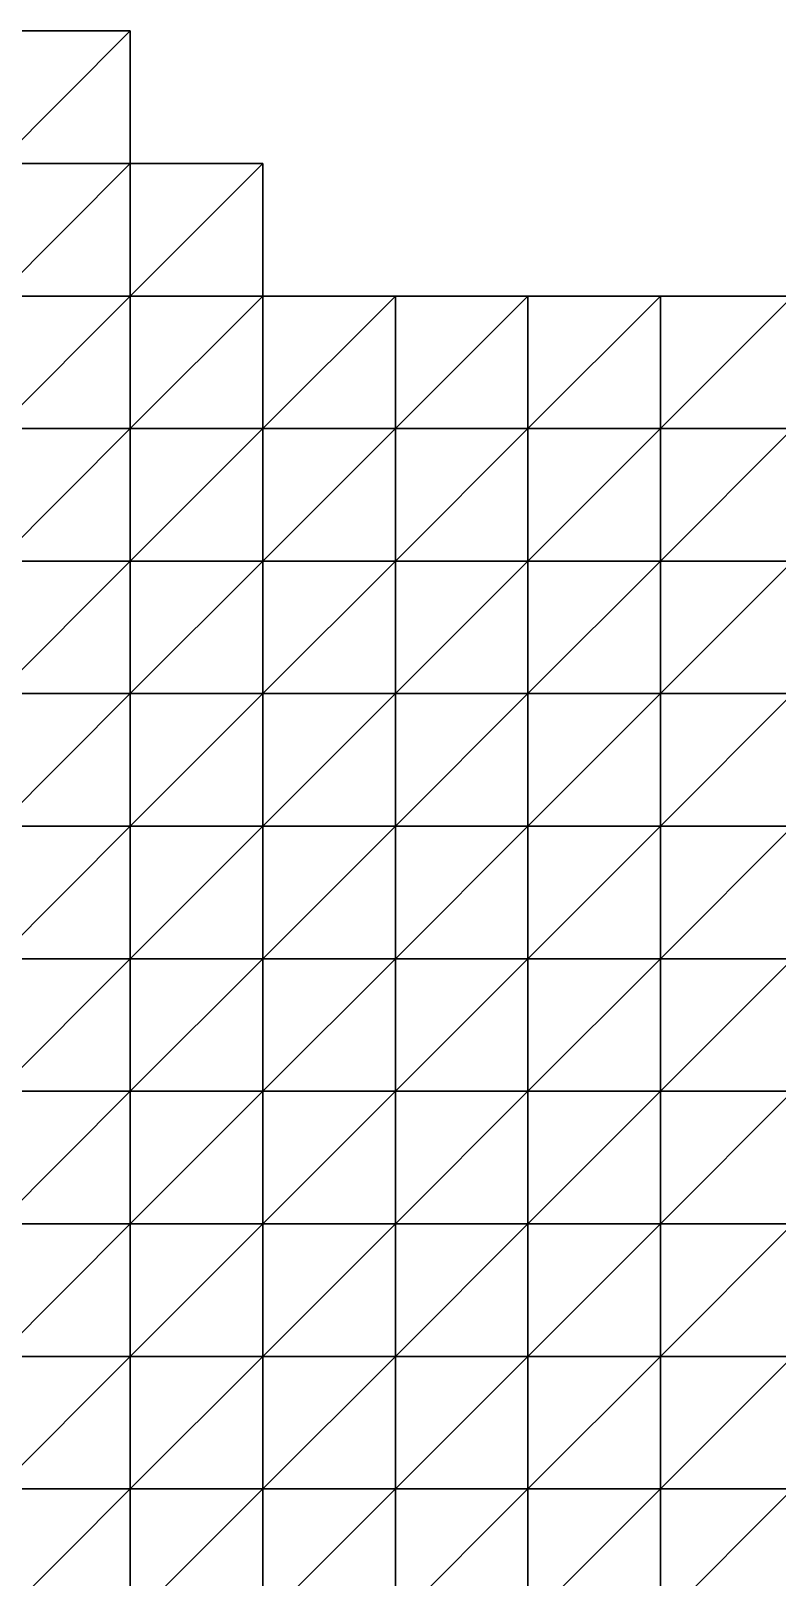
# Model space of a CAD drawing. Extents: x 292020 to 295740, y 4557680 to 4560040.
# Drawn here: x 295085 to 295197.6, y 4559666.7 to 4559900 of the extents above; entities that cross this region are included whole.
import ezdxf

# ---------------------------------------------------------------- set-up
doc = ezdxf.new("R2010")
doc.units = 0
doc.layers.add('RUN201_4_-_RUN201_NODOMAIN5_20X', color=7, linetype='CONTINUOUS')

msp = doc.modelspace()

# ---------------------------------------------------------------- linework, layer by layer
at = {"layer": 'RUN201_4_-_RUN201_NODOMAIN5_20X'}
for points in [[(295080, 4559900, 1840), (295080, 4559880, 1840), (295100, 4559900, 1840)], [(295100, 4559900, 1840), (295080, 4559880, 1840), (295100, 4559880, 1840)], [(295100, 4559900, 1860), (295080, 4559880, 1860), (295080, 4559900, 1860)], [(295100, 4559880, 1860), (295080, 4559880, 1860), (295100, 4559900, 1860)], [(295100, 4559900, 1840), (295080, 4559900, 1860), (295080, 4559900, 1840)], [(295100, 4559900, 1860), (295080, 4559900, 1860), (295100, 4559900, 1840)], [(295100, 4559880, 1840), (295100, 4559880, 1860), (295100, 4559900, 1840)], [(295100, 4559900, 1840), (295100, 4559880, 1860), (295100, 4559900, 1860)], [(295080, 4559880, 1840), (295080, 4559860, 1840), (295100, 4559880, 1840)], [(295100, 4559880, 1840), (295080, 4559860, 1840), (295100, 4559860, 1840)], [(295100, 4559880, 1860), (295080, 4559860, 1860), (295080, 4559880, 1860)], [(295100, 4559860, 1860), (295080, 4559860, 1860), (295100, 4559880, 1860)], [(295100, 4559880, 1840), (295100, 4559860, 1840), (295120, 4559880, 1840)], [(295120, 4559880, 1840), (295100, 4559860, 1840), (295120, 4559860, 1840)], [(295120, 4559880, 1860), (295100, 4559860, 1860), (295100, 4559880, 1860)], [(295120, 4559860, 1860), (295100, 4559860, 1860), (295120, 4559880, 1860)], [(295120, 4559880, 1840), (295100, 4559880, 1860), (295100, 4559880, 1840)], [(295120, 4559880, 1860), (295100, 4559880, 1860), (295120, 4559880, 1840)], [(295120, 4559860, 1840), (295120, 4559860, 1860), (295120, 4559880, 1840)], [(295120, 4559880, 1840), (295120, 4559860, 1860), (295120, 4559880, 1860)], [(295080, 4559860, 1820), (295080, 4559840, 1820), (295100, 4559860, 1820)], [(295100, 4559860, 1820), (295080, 4559840, 1820), (295100, 4559840, 1820)], [(295100, 4559860, 1820), (295080, 4559860, 1840), (295080, 4559860, 1820)], [(295100, 4559860, 1840), (295080, 4559860, 1840), (295100, 4559860, 1820)], [(295100, 4559860, 1860), (295080, 4559840, 1860), (295080, 4559860, 1860)], [(295100, 4559840, 1860), (295080, 4559840, 1860), (295100, 4559860, 1860)], [(295100, 4559860, 1820), (295100, 4559840, 1820), (295120, 4559860, 1820)], [(295120, 4559860, 1820), (295100, 4559840, 1820), (295120, 4559840, 1820)], [(295120, 4559860, 1820), (295100, 4559860, 1840), (295100, 4559860, 1820)], [(295120, 4559860, 1840), (295100, 4559860, 1840), (295120, 4559860, 1820)], [(295120, 4559860, 1860), (295100, 4559840, 1860), (295100, 4559860, 1860)], [(295120, 4559840, 1860), (295100, 4559840, 1860), (295120, 4559860, 1860)], [(295120, 4559840, 1820), (295120, 4559840, 1840), (295120, 4559860, 1820)], [(295120, 4559860, 1820), (295120, 4559840, 1840), (295120, 4559860, 1840)], [(295120, 4559860, 1840), (295120, 4559840, 1840), (295140, 4559860, 1840)], [(295140, 4559860, 1840), (295120, 4559840, 1840), (295140, 4559840, 1840)], [(295140, 4559860, 1860), (295120, 4559840, 1860), (295120, 4559860, 1860)], [(295140, 4559840, 1860), (295120, 4559840, 1860), (295140, 4559860, 1860)], [(295140, 4559860, 1840), (295120, 4559860, 1860), (295120, 4559860, 1840)], [(295140, 4559860, 1860), (295120, 4559860, 1860), (295140, 4559860, 1840)], [(295140, 4559860, 1840), (295140, 4559840, 1840), (295160, 4559860, 1840)], [(295160, 4559860, 1840), (295140, 4559840, 1840), (295160, 4559840, 1840)], [(295160, 4559860, 1840), (295140, 4559860, 1860), (295140, 4559860, 1840)], [(295160, 4559860, 1860), (295140, 4559860, 1860), (295160, 4559860, 1840)], [(295160, 4559860, 1880), (295140, 4559840, 1880), (295140, 4559860, 1880)], [(295160, 4559840, 1880), (295140, 4559840, 1880), (295160, 4559860, 1880)], [(295160, 4559860, 1860), (295140, 4559860, 1880), (295140, 4559860, 1860)], [(295160, 4559860, 1880), (295140, 4559860, 1880), (295160, 4559860, 1860)], [(295140, 4559860, 1860), (295140, 4559840, 1880), (295140, 4559840, 1860)], [(295140, 4559860, 1880), (295140, 4559840, 1880), (295140, 4559860, 1860)], [(295160, 4559860, 1840), (295160, 4559840, 1840), (295180, 4559860, 1840)], [(295180, 4559860, 1840), (295160, 4559840, 1840), (295180, 4559840, 1840)], [(295180, 4559860, 1840), (295160, 4559860, 1860), (295160, 4559860, 1840)], [(295180, 4559860, 1860), (295160, 4559860, 1860), (295180, 4559860, 1840)], [(295180, 4559860, 1880), (295160, 4559840, 1880), (295160, 4559860, 1880)], [(295180, 4559840, 1880), (295160, 4559840, 1880), (295180, 4559860, 1880)], [(295180, 4559860, 1860), (295160, 4559860, 1880), (295160, 4559860, 1860)], [(295180, 4559860, 1880), (295160, 4559860, 1880), (295180, 4559860, 1860)], [(295180, 4559860, 1840), (295180, 4559840, 1840), (295200, 4559860, 1840)], [(295200, 4559860, 1840), (295180, 4559840, 1840), (295200, 4559840, 1840)], [(295200, 4559860, 1840), (295180, 4559860, 1860), (295180, 4559860, 1840)], [(295200, 4559860, 1860), (295180, 4559860, 1860), (295200, 4559860, 1840)], [(295200, 4559860, 1880), (295180, 4559840, 1880), (295180, 4559860, 1880)], [(295200, 4559840, 1880), (295180, 4559840, 1880), (295200, 4559860, 1880)], [(295200, 4559860, 1860), (295180, 4559860, 1880), (295180, 4559860, 1860)], [(295200, 4559860, 1880), (295180, 4559860, 1880), (295200, 4559860, 1860)], [(295080, 4559840, 1800), (295080, 4559820, 1800), (295100, 4559840, 1800)], [(295100, 4559840, 1800), (295080, 4559820, 1800), (295100, 4559820, 1800)], [(295100, 4559840, 1800), (295080, 4559840, 1820), (295080, 4559840, 1800)], [(295100, 4559840, 1820), (295080, 4559840, 1820), (295100, 4559840, 1800)], [(295100, 4559840, 1880), (295080, 4559820, 1880), (295080, 4559840, 1880)], [(295100, 4559820, 1880), (295080, 4559820, 1880), (295100, 4559840, 1880)], [(295100, 4559840, 1860), (295080, 4559840, 1880), (295080, 4559840, 1860)], [(295100, 4559840, 1880), (295080, 4559840, 1880), (295100, 4559840, 1860)], [(295100, 4559820, 1800), (295100, 4559820, 1820), (295100, 4559840, 1800)], [(295100, 4559840, 1800), (295100, 4559820, 1820), (295100, 4559840, 1820)], [(295100, 4559840, 1820), (295100, 4559820, 1820), (295120, 4559840, 1820)], [(295120, 4559840, 1820), (295100, 4559820, 1820), (295120, 4559820, 1820)], [(295120, 4559840, 1880), (295100, 4559820, 1880), (295100, 4559840, 1880)], [(295120, 4559820, 1880), (295100, 4559820, 1880), (295120, 4559840, 1880)], [(295120, 4559840, 1860), (295100, 4559840, 1880), (295100, 4559840, 1860)], [(295120, 4559840, 1880), (295100, 4559840, 1880), (295120, 4559840, 1860)], [(295120, 4559840, 1820), (295120, 4559820, 1820), (295140, 4559840, 1820)], [(295140, 4559840, 1820), (295120, 4559820, 1820), (295140, 4559820, 1820)], [(295140, 4559840, 1820), (295120, 4559840, 1840), (295120, 4559840, 1820)], [(295140, 4559840, 1840), (295120, 4559840, 1840), (295140, 4559840, 1820)], [(295140, 4559840, 1880), (295120, 4559820, 1880), (295120, 4559840, 1880)], [(295140, 4559820, 1880), (295120, 4559820, 1880), (295140, 4559840, 1880)], [(295140, 4559840, 1860), (295120, 4559840, 1880), (295120, 4559840, 1860)], [(295140, 4559840, 1880), (295120, 4559840, 1880), (295140, 4559840, 1860)], [(295140, 4559840, 1820), (295140, 4559820, 1820), (295160, 4559840, 1820)], [(295160, 4559840, 1820), (295140, 4559820, 1820), (295160, 4559820, 1820)], [(295160, 4559840, 1820), (295140, 4559840, 1840), (295140, 4559840, 1820)], [(295160, 4559840, 1840), (295140, 4559840, 1840), (295160, 4559840, 1820)], [(295160, 4559840, 1880), (295140, 4559820, 1880), (295140, 4559840, 1880)], [(295160, 4559820, 1880), (295140, 4559820, 1880), (295160, 4559840, 1880)], [(295160, 4559840, 1820), (295160, 4559820, 1820), (295180, 4559840, 1820)], [(295180, 4559840, 1820), (295160, 4559820, 1820), (295180, 4559820, 1820)], [(295180, 4559840, 1820), (295160, 4559840, 1840), (295160, 4559840, 1820)], [(295180, 4559840, 1840), (295160, 4559840, 1840), (295180, 4559840, 1820)], [(295180, 4559840, 1880), (295160, 4559820, 1880), (295160, 4559840, 1880)], [(295180, 4559820, 1880), (295160, 4559820, 1880), (295180, 4559840, 1880)], [(295180, 4559840, 1820), (295180, 4559820, 1820), (295200, 4559840, 1820)], [(295200, 4559840, 1820), (295180, 4559820, 1820), (295200, 4559820, 1820)], [(295200, 4559840, 1820), (295180, 4559840, 1840), (295180, 4559840, 1820)], [(295200, 4559840, 1840), (295180, 4559840, 1840), (295200, 4559840, 1820)], [(295200, 4559840, 1880), (295180, 4559820, 1880), (295180, 4559840, 1880)], [(295200, 4559820, 1880), (295180, 4559820, 1880), (295200, 4559840, 1880)], [(295080, 4559820, 1780), (295080, 4559800, 1780), (295100, 4559820, 1780)], [(295100, 4559820, 1780), (295080, 4559800, 1780), (295100, 4559800, 1780)], [(295100, 4559820, 1780), (295080, 4559820, 1800), (295080, 4559820, 1780)], [(295100, 4559820, 1800), (295080, 4559820, 1800), (295100, 4559820, 1780)], [(295100, 4559820, 1880), (295080, 4559800, 1880), (295080, 4559820, 1880)], [(295100, 4559800, 1880), (295080, 4559800, 1880), (295100, 4559820, 1880)], [(295100, 4559800, 1780), (295100, 4559800, 1800), (295100, 4559820, 1780)], [(295100, 4559820, 1780), (295100, 4559800, 1800), (295100, 4559820, 1800)], [(295100, 4559820, 1800), (295100, 4559800, 1800), (295120, 4559820, 1800)], [(295120, 4559820, 1800), (295100, 4559800, 1800), (295120, 4559800, 1800)], [(295120, 4559820, 1800), (295100, 4559820, 1820), (295100, 4559820, 1800)], [(295120, 4559820, 1820), (295100, 4559820, 1820), (295120, 4559820, 1800)], [(295120, 4559820, 1880), (295100, 4559800, 1880), (295100, 4559820, 1880)], [(295120, 4559800, 1880), (295100, 4559800, 1880), (295120, 4559820, 1880)], [(295120, 4559820, 1800), (295120, 4559800, 1800), (295140, 4559820, 1800)], [(295140, 4559820, 1800), (295120, 4559800, 1800), (295140, 4559800, 1800)], [(295140, 4559820, 1800), (295120, 4559820, 1820), (295120, 4559820, 1800)], [(295140, 4559820, 1820), (295120, 4559820, 1820), (295140, 4559820, 1800)], [(295140, 4559820, 1880), (295120, 4559800, 1880), (295120, 4559820, 1880)], [(295140, 4559800, 1880), (295120, 4559800, 1880), (295140, 4559820, 1880)], [(295140, 4559820, 1800), (295140, 4559800, 1800), (295160, 4559820, 1800)], [(295160, 4559820, 1800), (295140, 4559800, 1800), (295160, 4559800, 1800)], [(295160, 4559820, 1800), (295140, 4559820, 1820), (295140, 4559820, 1800)], [(295160, 4559820, 1820), (295140, 4559820, 1820), (295160, 4559820, 1800)], [(295160, 4559820, 1880), (295140, 4559800, 1880), (295140, 4559820, 1880)], [(295160, 4559800, 1880), (295140, 4559800, 1880), (295160, 4559820, 1880)], [(295160, 4559820, 1800), (295160, 4559800, 1800), (295180, 4559820, 1800)], [(295180, 4559820, 1800), (295160, 4559800, 1800), (295180, 4559800, 1800)], [(295180, 4559820, 1800), (295160, 4559820, 1820), (295160, 4559820, 1800)], [(295180, 4559820, 1820), (295160, 4559820, 1820), (295180, 4559820, 1800)], [(295180, 4559820, 1880), (295160, 4559800, 1880), (295160, 4559820, 1880)], [(295180, 4559800, 1880), (295160, 4559800, 1880), (295180, 4559820, 1880)], [(295180, 4559820, 1800), (295180, 4559800, 1800), (295200, 4559820, 1800)], [(295200, 4559820, 1800), (295180, 4559800, 1800), (295200, 4559800, 1800)], [(295200, 4559820, 1800), (295180, 4559820, 1820), (295180, 4559820, 1800)], [(295200, 4559820, 1820), (295180, 4559820, 1820), (295200, 4559820, 1800)], [(295200, 4559820, 1880), (295180, 4559800, 1880), (295180, 4559820, 1880)], [(295200, 4559800, 1880), (295180, 4559800, 1880), (295200, 4559820, 1880)], [(295080, 4559800, 1780), (295080, 4559780, 1780), (295100, 4559800, 1780)], [(295100, 4559800, 1780), (295080, 4559780, 1780), (295100, 4559780, 1780)], [(295100, 4559800, 1880), (295080, 4559780, 1880), (295080, 4559800, 1880)], [(295100, 4559780, 1880), (295080, 4559780, 1880), (295100, 4559800, 1880)], [(295100, 4559800, 1780), (295100, 4559780, 1780), (295120, 4559800, 1780)], [(295120, 4559800, 1780), (295100, 4559780, 1780), (295120, 4559780, 1780)], [(295120, 4559800, 1780), (295100, 4559800, 1800), (295100, 4559800, 1780)], [(295120, 4559800, 1800), (295100, 4559800, 1800), (295120, 4559800, 1780)], [(295120, 4559800, 1880), (295100, 4559780, 1880), (295100, 4559800, 1880)], [(295120, 4559780, 1880), (295100, 4559780, 1880), (295120, 4559800, 1880)], [(295120, 4559800, 1780), (295120, 4559780, 1780), (295140, 4559800, 1780)], [(295140, 4559800, 1780), (295120, 4559780, 1780), (295140, 4559780, 1780)], [(295140, 4559800, 1780), (295120, 4559800, 1800), (295120, 4559800, 1780)], [(295140, 4559800, 1800), (295120, 4559800, 1800), (295140, 4559800, 1780)], [(295140, 4559800, 1880), (295120, 4559780, 1880), (295120, 4559800, 1880)], [(295140, 4559780, 1880), (295120, 4559780, 1880), (295140, 4559800, 1880)], [(295140, 4559800, 1780), (295140, 4559780, 1780), (295160, 4559800, 1780)], [(295160, 4559800, 1780), (295140, 4559780, 1780), (295160, 4559780, 1780)], [(295160, 4559800, 1780), (295140, 4559800, 1800), (295140, 4559800, 1780)], [(295160, 4559800, 1800), (295140, 4559800, 1800), (295160, 4559800, 1780)], [(295160, 4559800, 1880), (295140, 4559780, 1880), (295140, 4559800, 1880)], [(295160, 4559780, 1880), (295140, 4559780, 1880), (295160, 4559800, 1880)], [(295160, 4559800, 1780), (295160, 4559780, 1780), (295180, 4559800, 1780)], [(295180, 4559800, 1780), (295160, 4559780, 1780), (295180, 4559780, 1780)], [(295180, 4559800, 1780), (295160, 4559800, 1800), (295160, 4559800, 1780)], [(295180, 4559800, 1800), (295160, 4559800, 1800), (295180, 4559800, 1780)], [(295180, 4559800, 1880), (295160, 4559780, 1880), (295160, 4559800, 1880)], [(295180, 4559780, 1880), (295160, 4559780, 1880), (295180, 4559800, 1880)], [(295180, 4559800, 1780), (295180, 4559780, 1780), (295200, 4559800, 1780)], [(295200, 4559800, 1780), (295180, 4559780, 1780), (295200, 4559780, 1780)], [(295200, 4559800, 1780), (295180, 4559800, 1800), (295180, 4559800, 1780)], [(295200, 4559800, 1800), (295180, 4559800, 1800), (295200, 4559800, 1780)], [(295200, 4559800, 1880), (295180, 4559780, 1880), (295180, 4559800, 1880)], [(295200, 4559780, 1880), (295180, 4559780, 1880), (295200, 4559800, 1880)], [(295080, 4559780, 1780), (295080, 4559760, 1780), (295100, 4559780, 1780)], [(295100, 4559780, 1780), (295080, 4559760, 1780), (295100, 4559760, 1780)], [(295100, 4559780, 1880), (295080, 4559760, 1880), (295080, 4559780, 1880)], [(295100, 4559760, 1880), (295080, 4559760, 1880), (295100, 4559780, 1880)], [(295100, 4559780, 1780), (295100, 4559760, 1780), (295120, 4559780, 1780)], [(295120, 4559780, 1780), (295100, 4559760, 1780), (295120, 4559760, 1780)], [(295120, 4559780, 1880), (295100, 4559760, 1880), (295100, 4559780, 1880)], [(295120, 4559760, 1880), (295100, 4559760, 1880), (295120, 4559780, 1880)], [(295120, 4559780, 1780), (295120, 4559760, 1780), (295140, 4559780, 1780)], [(295140, 4559780, 1780), (295120, 4559760, 1780), (295140, 4559760, 1780)], [(295140, 4559780, 1880), (295120, 4559760, 1880), (295120, 4559780, 1880)], [(295140, 4559760, 1880), (295120, 4559760, 1880), (295140, 4559780, 1880)], [(295140, 4559780, 1780), (295140, 4559760, 1780), (295160, 4559780, 1780)], [(295160, 4559780, 1780), (295140, 4559760, 1780), (295160, 4559760, 1780)], [(295160, 4559780, 1880), (295140, 4559760, 1880), (295140, 4559780, 1880)], [(295160, 4559760, 1880), (295140, 4559760, 1880), (295160, 4559780, 1880)], [(295160, 4559780, 1780), (295160, 4559760, 1780), (295180, 4559780, 1780)], [(295180, 4559780, 1780), (295160, 4559760, 1780), (295180, 4559760, 1780)], [(295180, 4559780, 1880), (295160, 4559760, 1880), (295160, 4559780, 1880)], [(295180, 4559760, 1880), (295160, 4559760, 1880), (295180, 4559780, 1880)], [(295180, 4559780, 1780), (295180, 4559760, 1780), (295200, 4559780, 1780)], [(295200, 4559780, 1780), (295180, 4559760, 1780), (295200, 4559760, 1780)], [(295200, 4559780, 1900), (295180, 4559760, 1900), (295180, 4559780, 1900)], [(295200, 4559760, 1900), (295180, 4559760, 1900), (295200, 4559780, 1900)], [(295200, 4559780, 1880), (295180, 4559780, 1900), (295180, 4559780, 1880)], [(295200, 4559780, 1900), (295180, 4559780, 1900), (295200, 4559780, 1880)], [(295180, 4559780, 1880), (295180, 4559760, 1900), (295180, 4559760, 1880)], [(295180, 4559780, 1900), (295180, 4559760, 1900), (295180, 4559780, 1880)], [(295080, 4559760, 1780), (295080, 4559760, 1800), (295100, 4559760, 1780)], [(295100, 4559760, 1780), (295080, 4559760, 1800), (295100, 4559760, 1800)], [(295080, 4559760, 1800), (295080, 4559740, 1800), (295100, 4559760, 1800)], [(295100, 4559760, 1800), (295080, 4559740, 1800), (295100, 4559740, 1800)], [(295100, 4559760, 1880), (295080, 4559740, 1880), (295080, 4559760, 1880)], [(295100, 4559740, 1880), (295080, 4559740, 1880), (295100, 4559760, 1880)], [(295100, 4559760, 1780), (295100, 4559760, 1800), (295120, 4559760, 1780)], [(295120, 4559760, 1780), (295100, 4559760, 1800), (295120, 4559760, 1800)], [(295100, 4559760, 1800), (295100, 4559740, 1800), (295120, 4559760, 1800)], [(295120, 4559760, 1800), (295100, 4559740, 1800), (295120, 4559740, 1800)], [(295120, 4559760, 1880), (295100, 4559740, 1880), (295100, 4559760, 1880)], [(295120, 4559740, 1880), (295100, 4559740, 1880), (295120, 4559760, 1880)], [(295120, 4559760, 1780), (295120, 4559740, 1780), (295140, 4559760, 1780)], [(295140, 4559760, 1780), (295120, 4559740, 1780), (295140, 4559740, 1780)], [(295120, 4559760, 1780), (295120, 4559740, 1800), (295120, 4559740, 1780)], [(295120, 4559760, 1800), (295120, 4559740, 1800), (295120, 4559760, 1780)], [(295140, 4559760, 1880), (295120, 4559740, 1880), (295120, 4559760, 1880)], [(295140, 4559740, 1880), (295120, 4559740, 1880), (295140, 4559760, 1880)], [(295140, 4559760, 1780), (295140, 4559740, 1780), (295160, 4559760, 1780)], [(295160, 4559760, 1780), (295140, 4559740, 1780), (295160, 4559740, 1780)], [(295160, 4559760, 1880), (295140, 4559740, 1880), (295140, 4559760, 1880)], [(295160, 4559740, 1880), (295140, 4559740, 1880), (295160, 4559760, 1880)], [(295160, 4559760, 1780), (295160, 4559740, 1780), (295180, 4559760, 1780)], [(295180, 4559760, 1780), (295160, 4559740, 1780), (295180, 4559740, 1780)], [(295180, 4559760, 1900), (295160, 4559740, 1900), (295160, 4559760, 1900)], [(295180, 4559740, 1900), (295160, 4559740, 1900), (295180, 4559760, 1900)], [(295180, 4559760, 1880), (295160, 4559760, 1900), (295160, 4559760, 1880)], [(295180, 4559760, 1900), (295160, 4559760, 1900), (295180, 4559760, 1880)], [(295160, 4559760, 1880), (295160, 4559740, 1900), (295160, 4559740, 1880)], [(295160, 4559760, 1900), (295160, 4559740, 1900), (295160, 4559760, 1880)], [(295180, 4559760, 1780), (295180, 4559740, 1780), (295200, 4559760, 1780)], [(295200, 4559760, 1780), (295180, 4559740, 1780), (295200, 4559740, 1780)], [(295200, 4559760, 1900), (295180, 4559740, 1900), (295180, 4559760, 1900)], [(295200, 4559740, 1900), (295180, 4559740, 1900), (295200, 4559760, 1900)], [(295080, 4559740, 1800), (295080, 4559740, 1820), (295100, 4559740, 1800)], [(295100, 4559740, 1800), (295080, 4559740, 1820), (295100, 4559740, 1820)], [(295080, 4559740, 1820), (295080, 4559720, 1820), (295100, 4559740, 1820)], [(295100, 4559740, 1820), (295080, 4559720, 1820), (295100, 4559720, 1820)], [(295100, 4559740, 1880), (295080, 4559720, 1880), (295080, 4559740, 1880)], [(295100, 4559720, 1880), (295080, 4559720, 1880), (295100, 4559740, 1880)], [(295100, 4559740, 1800), (295100, 4559720, 1800), (295120, 4559740, 1800)], [(295120, 4559740, 1800), (295100, 4559720, 1800), (295120, 4559720, 1800)], [(295100, 4559740, 1800), (295100, 4559720, 1820), (295100, 4559720, 1800)], [(295100, 4559740, 1820), (295100, 4559720, 1820), (295100, 4559740, 1800)], [(295120, 4559740, 1880), (295100, 4559720, 1880), (295100, 4559740, 1880)], [(295120, 4559720, 1880), (295100, 4559720, 1880), (295120, 4559740, 1880)], [(295120, 4559740, 1780), (295120, 4559740, 1800), (295140, 4559740, 1780)], [(295140, 4559740, 1780), (295120, 4559740, 1800), (295140, 4559740, 1800)], [(295120, 4559740, 1800), (295120, 4559720, 1800), (295140, 4559740, 1800)], [(295140, 4559740, 1800), (295120, 4559720, 1800), (295140, 4559720, 1800)], [(295140, 4559740, 1880), (295120, 4559720, 1880), (295120, 4559740, 1880)], [(295140, 4559720, 1880), (295120, 4559720, 1880), (295140, 4559740, 1880)], [(295140, 4559740, 1780), (295140, 4559740, 1800), (295160, 4559740, 1780)], [(295160, 4559740, 1780), (295140, 4559740, 1800), (295160, 4559740, 1800)], [(295140, 4559740, 1800), (295140, 4559720, 1800), (295160, 4559740, 1800)], [(295160, 4559740, 1800), (295140, 4559720, 1800), (295160, 4559720, 1800)], [(295160, 4559740, 1880), (295140, 4559720, 1880), (295140, 4559740, 1880)], [(295160, 4559720, 1880), (295140, 4559720, 1880), (295160, 4559740, 1880)], [(295160, 4559740, 1780), (295160, 4559720, 1780), (295180, 4559740, 1780)], [(295180, 4559740, 1780), (295160, 4559720, 1780), (295180, 4559720, 1780)], [(295160, 4559740, 1780), (295160, 4559720, 1800), (295160, 4559720, 1780)], [(295160, 4559740, 1800), (295160, 4559720, 1800), (295160, 4559740, 1780)], [(295180, 4559740, 1900), (295160, 4559720, 1900), (295160, 4559740, 1900)], [(295180, 4559720, 1900), (295160, 4559720, 1900), (295180, 4559740, 1900)], [(295160, 4559740, 1880), (295160, 4559720, 1900), (295160, 4559720, 1880)], [(295160, 4559740, 1900), (295160, 4559720, 1900), (295160, 4559740, 1880)], [(295180, 4559740, 1780), (295180, 4559720, 1780), (295200, 4559740, 1780)], [(295200, 4559740, 1780), (295180, 4559720, 1780), (295200, 4559720, 1780)], [(295200, 4559740, 1900), (295180, 4559720, 1900), (295180, 4559740, 1900)], [(295200, 4559720, 1900), (295180, 4559720, 1900), (295200, 4559740, 1900)], [(295080, 4559720, 1820), (295080, 4559700, 1820), (295100, 4559720, 1820)], [(295100, 4559720, 1820), (295080, 4559700, 1820), (295100, 4559700, 1820)], [(295100, 4559720, 1880), (295080, 4559700, 1880), (295080, 4559720, 1880)], [(295100, 4559700, 1880), (295080, 4559700, 1880), (295100, 4559720, 1880)], [(295100, 4559720, 1800), (295100, 4559720, 1820), (295120, 4559720, 1800)], [(295120, 4559720, 1800), (295100, 4559720, 1820), (295120, 4559720, 1820)], [(295100, 4559720, 1820), (295100, 4559700, 1820), (295120, 4559720, 1820)], [(295120, 4559720, 1820), (295100, 4559700, 1820), (295120, 4559700, 1820)], [(295120, 4559720, 1880), (295100, 4559700, 1880), (295100, 4559720, 1880)], [(295120, 4559700, 1880), (295100, 4559700, 1880), (295120, 4559720, 1880)], [(295120, 4559720, 1800), (295120, 4559720, 1820), (295140, 4559720, 1800)], [(295140, 4559720, 1800), (295120, 4559720, 1820), (295140, 4559720, 1820)], [(295120, 4559720, 1820), (295120, 4559700, 1820), (295140, 4559720, 1820)], [(295140, 4559720, 1820), (295120, 4559700, 1820), (295140, 4559700, 1820)], [(295140, 4559720, 1880), (295120, 4559700, 1880), (295120, 4559720, 1880)], [(295140, 4559700, 1880), (295120, 4559700, 1880), (295140, 4559720, 1880)], [(295140, 4559720, 1800), (295140, 4559720, 1820), (295160, 4559720, 1800)], [(295160, 4559720, 1800), (295140, 4559720, 1820), (295160, 4559720, 1820)], [(295140, 4559720, 1820), (295140, 4559700, 1820), (295160, 4559720, 1820)], [(295160, 4559720, 1820), (295140, 4559700, 1820), (295160, 4559700, 1820)], [(295160, 4559720, 1880), (295140, 4559700, 1880), (295140, 4559720, 1880)], [(295160, 4559700, 1880), (295140, 4559700, 1880), (295160, 4559720, 1880)], [(295160, 4559720, 1780), (295160, 4559720, 1800), (295180, 4559720, 1780)], [(295180, 4559720, 1780), (295160, 4559720, 1800), (295180, 4559720, 1800)], [(295160, 4559720, 1800), (295160, 4559700, 1800), (295180, 4559720, 1800)], [(295180, 4559720, 1800), (295160, 4559700, 1800), (295180, 4559700, 1800)], [(295160, 4559720, 1800), (295160, 4559700, 1820), (295160, 4559700, 1800)], [(295160, 4559720, 1820), (295160, 4559700, 1820), (295160, 4559720, 1800)], [(295180, 4559720, 1880), (295160, 4559700, 1880), (295160, 4559720, 1880)], [(295180, 4559700, 1880), (295160, 4559700, 1880), (295180, 4559720, 1880)], [(295160, 4559720, 1880), (295160, 4559720, 1900), (295180, 4559720, 1880)], [(295180, 4559720, 1880), (295160, 4559720, 1900), (295180, 4559720, 1900)], [(295180, 4559720, 1780), (295180, 4559720, 1800), (295200, 4559720, 1780)], [(295200, 4559720, 1780), (295180, 4559720, 1800), (295200, 4559720, 1800)], [(295180, 4559720, 1800), (295180, 4559700, 1800), (295200, 4559720, 1800)], [(295200, 4559720, 1800), (295180, 4559700, 1800), (295200, 4559700, 1800)], [(295200, 4559720, 1900), (295180, 4559700, 1900), (295180, 4559720, 1900)], [(295200, 4559700, 1900), (295180, 4559700, 1900), (295200, 4559720, 1900)], [(295180, 4559720, 1880), (295180, 4559700, 1900), (295180, 4559700, 1880)], [(295180, 4559720, 1900), (295180, 4559700, 1900), (295180, 4559720, 1880)], [(295080, 4559700, 1820), (295080, 4559700, 1840), (295100, 4559700, 1820)], [(295100, 4559700, 1820), (295080, 4559700, 1840), (295100, 4559700, 1840)], [(295080, 4559700, 1840), (295080, 4559680, 1840), (295100, 4559700, 1840)], [(295100, 4559700, 1840), (295080, 4559680, 1840), (295100, 4559680, 1840)], [(295100, 4559700, 1880), (295080, 4559680, 1880), (295080, 4559700, 1880)], [(295100, 4559680, 1880), (295080, 4559680, 1880), (295100, 4559700, 1880)], [(295100, 4559700, 1820), (295100, 4559700, 1840), (295120, 4559700, 1820)], [(295120, 4559700, 1820), (295100, 4559700, 1840), (295120, 4559700, 1840)], [(295100, 4559700, 1840), (295100, 4559680, 1840), (295120, 4559700, 1840)], [(295120, 4559700, 1840), (295100, 4559680, 1840), (295120, 4559680, 1840)], [(295120, 4559700, 1880), (295100, 4559680, 1880), (295100, 4559700, 1880)], [(295120, 4559680, 1880), (295100, 4559680, 1880), (295120, 4559700, 1880)], [(295120, 4559700, 1820), (295120, 4559700, 1840), (295140, 4559700, 1820)], [(295140, 4559700, 1820), (295120, 4559700, 1840), (295140, 4559700, 1840)], [(295120, 4559700, 1840), (295120, 4559680, 1840), (295140, 4559700, 1840)], [(295140, 4559700, 1840), (295120, 4559680, 1840), (295140, 4559680, 1840)], [(295140, 4559700, 1900), (295120, 4559680, 1900), (295120, 4559700, 1900)], [(295140, 4559680, 1900), (295120, 4559680, 1900), (295140, 4559700, 1900)], [(295140, 4559700, 1880), (295120, 4559700, 1900), (295120, 4559700, 1880)], [(295140, 4559700, 1900), (295120, 4559700, 1900), (295140, 4559700, 1880)], [(295120, 4559700, 1880), (295120, 4559680, 1900), (295120, 4559680, 1880)], [(295120, 4559700, 1900), (295120, 4559680, 1900), (295120, 4559700, 1880)], [(295140, 4559700, 1820), (295140, 4559700, 1840), (295160, 4559700, 1820)], [(295160, 4559700, 1820), (295140, 4559700, 1840), (295160, 4559700, 1840)], [(295140, 4559700, 1840), (295140, 4559680, 1840), (295160, 4559700, 1840)], [(295160, 4559700, 1840), (295140, 4559680, 1840), (295160, 4559680, 1840)], [(295160, 4559700, 1900), (295140, 4559680, 1900), (295140, 4559700, 1900)], [(295160, 4559680, 1900), (295140, 4559680, 1900), (295160, 4559700, 1900)], [(295160, 4559700, 1880), (295140, 4559700, 1900), (295140, 4559700, 1880)], [(295160, 4559700, 1900), (295140, 4559700, 1900), (295160, 4559700, 1880)], [(295160, 4559700, 1800), (295160, 4559700, 1820), (295180, 4559700, 1800)], [(295180, 4559700, 1800), (295160, 4559700, 1820), (295180, 4559700, 1820)], [(295160, 4559700, 1820), (295160, 4559680, 1820), (295180, 4559700, 1820)], [(295180, 4559700, 1820), (295160, 4559680, 1820), (295180, 4559680, 1820)], [(295160, 4559700, 1820), (295160, 4559680, 1840), (295160, 4559680, 1820)], [(295160, 4559700, 1840), (295160, 4559680, 1840), (295160, 4559700, 1820)], [(295180, 4559700, 1880), (295160, 4559680, 1880), (295160, 4559700, 1880)], [(295180, 4559680, 1880), (295160, 4559680, 1880), (295180, 4559700, 1880)], [(295160, 4559680, 1880), (295160, 4559680, 1900), (295160, 4559700, 1880)], [(295160, 4559700, 1880), (295160, 4559680, 1900), (295160, 4559700, 1900)], [(295180, 4559700, 1800), (295180, 4559680, 1800), (295200, 4559700, 1800)], [(295200, 4559700, 1800), (295180, 4559680, 1800), (295200, 4559680, 1800)], [(295180, 4559700, 1800), (295180, 4559680, 1820), (295180, 4559680, 1800)], [(295180, 4559700, 1820), (295180, 4559680, 1820), (295180, 4559700, 1800)], [(295200, 4559700, 1900), (295180, 4559680, 1900), (295180, 4559700, 1900)], [(295200, 4559680, 1900), (295180, 4559680, 1900), (295200, 4559700, 1900)], [(295180, 4559700, 1880), (295180, 4559680, 1900), (295180, 4559680, 1880)], [(295180, 4559700, 1900), (295180, 4559680, 1900), (295180, 4559700, 1880)], [(295080, 4559680, 1840), (295080, 4559660, 1840), (295100, 4559680, 1840)], [(295100, 4559680, 1840), (295080, 4559660, 1840), (295100, 4559660, 1840)], [(295100, 4559680, 1880), (295080, 4559660, 1880), (295080, 4559680, 1880)], [(295100, 4559660, 1880), (295080, 4559660, 1880), (295100, 4559680, 1880)], [(295100, 4559660, 1840), (295100, 4559660, 1860), (295100, 4559680, 1840)], [(295100, 4559680, 1840), (295100, 4559660, 1860), (295100, 4559680, 1860)], [(295100, 4559680, 1840), (295100, 4559680, 1860), (295120, 4559680, 1840)], [(295120, 4559680, 1840), (295100, 4559680, 1860), (295120, 4559680, 1860)], [(295100, 4559680, 1860), (295100, 4559660, 1860), (295120, 4559680, 1860)], [(295120, 4559680, 1860), (295100, 4559660, 1860), (295120, 4559660, 1860)], [(295120, 4559680, 1880), (295100, 4559660, 1880), (295100, 4559680, 1880)], [(295120, 4559660, 1880), (295100, 4559660, 1880), (295120, 4559680, 1880)], [(295120, 4559680, 1840), (295120, 4559680, 1860), (295140, 4559680, 1840)], [(295140, 4559680, 1840), (295120, 4559680, 1860), (295140, 4559680, 1860)], [(295120, 4559680, 1860), (295120, 4559660, 1860), (295140, 4559680, 1860)], [(295140, 4559680, 1860), (295120, 4559660, 1860), (295140, 4559660, 1860)], [(295140, 4559680, 1900), (295120, 4559660, 1900), (295120, 4559680, 1900)], [(295140, 4559660, 1900), (295120, 4559660, 1900), (295140, 4559680, 1900)], [(295120, 4559680, 1880), (295120, 4559660, 1900), (295120, 4559660, 1880)], [(295120, 4559680, 1900), (295120, 4559660, 1900), (295120, 4559680, 1880)], [(295140, 4559680, 1840), (295140, 4559680, 1860), (295160, 4559680, 1840)], [(295160, 4559680, 1840), (295140, 4559680, 1860), (295160, 4559680, 1860)], [(295140, 4559680, 1860), (295140, 4559660, 1860), (295160, 4559680, 1860)], [(295160, 4559680, 1860), (295140, 4559660, 1860), (295160, 4559660, 1860)], [(295160, 4559680, 1900), (295140, 4559660, 1900), (295140, 4559680, 1900)], [(295160, 4559660, 1900), (295140, 4559660, 1900), (295160, 4559680, 1900)], [(295160, 4559680, 1820), (295160, 4559680, 1840), (295180, 4559680, 1820)], [(295180, 4559680, 1820), (295160, 4559680, 1840), (295180, 4559680, 1840)], [(295160, 4559680, 1840), (295160, 4559660, 1840), (295180, 4559680, 1840)], [(295180, 4559680, 1840), (295160, 4559660, 1840), (295180, 4559660, 1840)], [(295160, 4559680, 1840), (295160, 4559660, 1860), (295160, 4559660, 1840)], [(295160, 4559680, 1860), (295160, 4559660, 1860), (295160, 4559680, 1840)], [(295180, 4559680, 1900), (295160, 4559660, 1900), (295160, 4559680, 1900)], [(295180, 4559660, 1900), (295160, 4559660, 1900), (295180, 4559680, 1900)], [(295180, 4559680, 1880), (295160, 4559680, 1900), (295160, 4559680, 1880)], [(295180, 4559680, 1900), (295160, 4559680, 1900), (295180, 4559680, 1880)], [(295180, 4559680, 1800), (295180, 4559680, 1820), (295200, 4559680, 1800)], [(295200, 4559680, 1800), (295180, 4559680, 1820), (295200, 4559680, 1820)], [(295180, 4559680, 1820), (295180, 4559660, 1820), (295200, 4559680, 1820)], [(295200, 4559680, 1820), (295180, 4559660, 1820), (295200, 4559660, 1820)], [(295180, 4559680, 1820), (295180, 4559660, 1840), (295180, 4559660, 1820)], [(295180, 4559680, 1840), (295180, 4559660, 1840), (295180, 4559680, 1820)], [(295200, 4559680, 1900), (295180, 4559660, 1900), (295180, 4559680, 1900)], [(295200, 4559660, 1900), (295180, 4559660, 1900), (295200, 4559680, 1900)]]:
    msp.add_3dface(points, dxfattribs=at)

doc.saveas('drawing.dxf')
